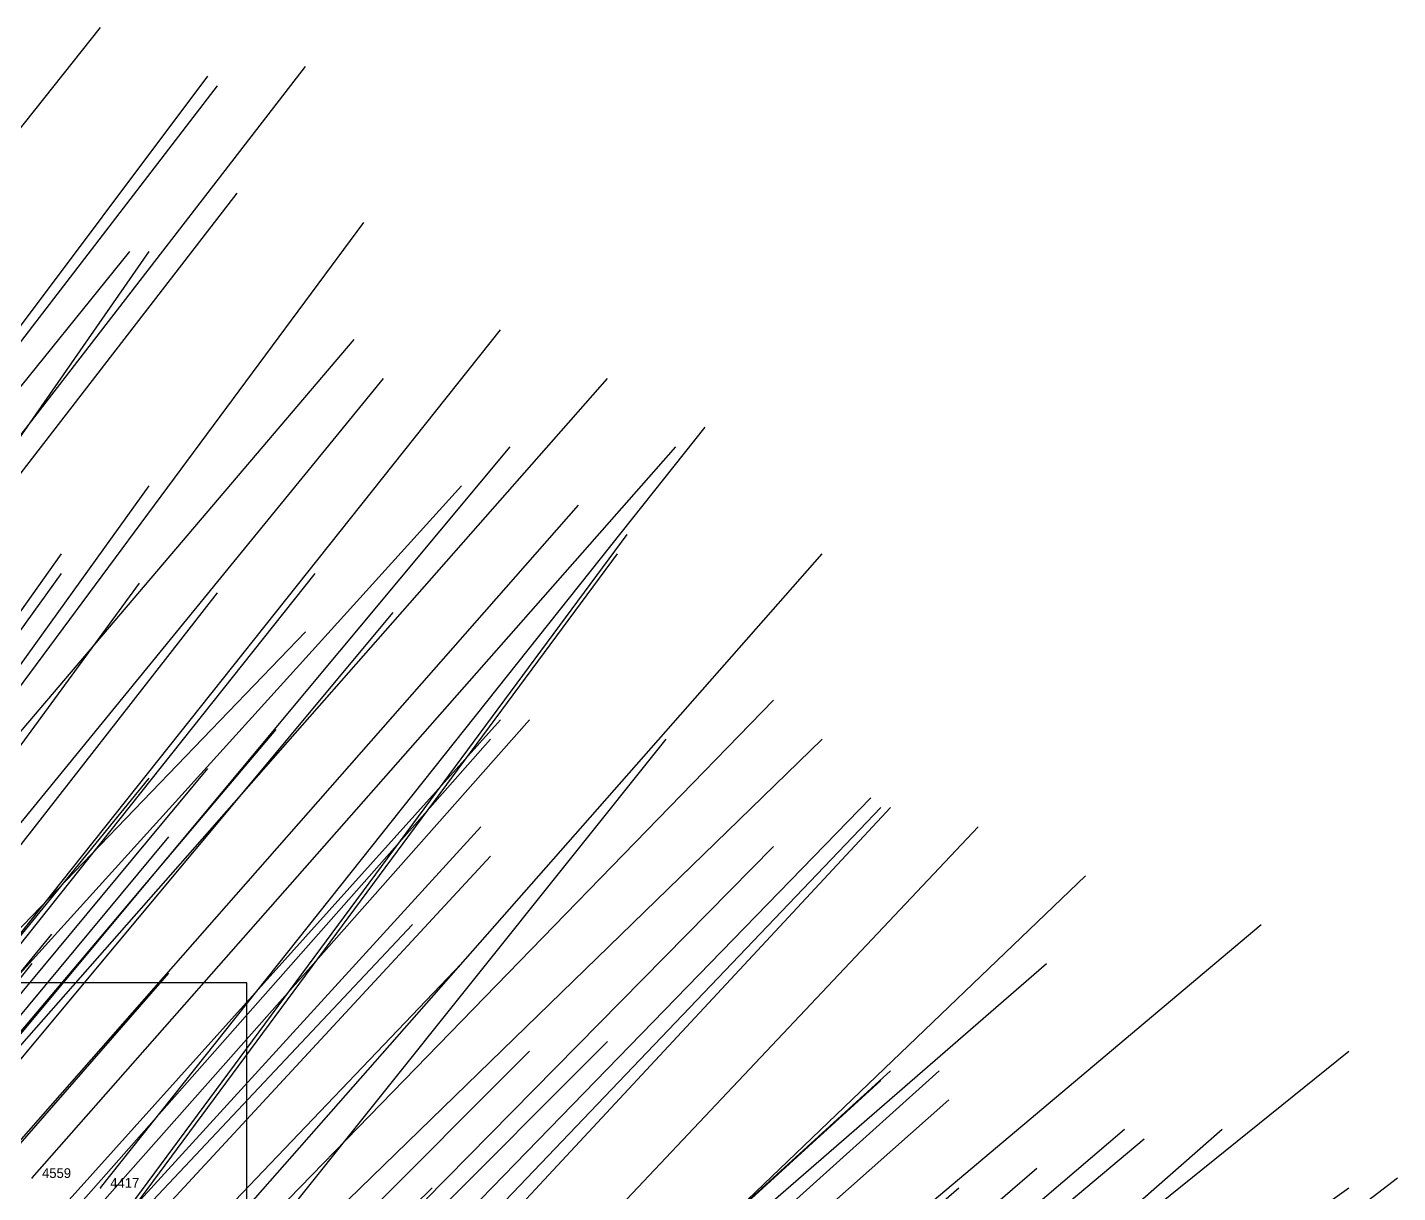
# Model space of a CAD drawing. Extents: x -0.5 to 0.59, y -0.5 to 0.59.
# Drawn here: x 0.3205 to 0.461, y 0.3675 to 0.487 of the extents above; entities that cross this region are included whole.
import ezdxf

# ---------------------------------------------------------------- set-up
doc = ezdxf.new("R2010")
doc.units = 0
for name, color, linetype in [('Facilities', 3, 'CONTINUOUS'), ('Min_max_boxes', 1, 'CONTINUOUS'), ('Normals', 1, 'CONTINUOUS'), ('Source_points', 5, 'CONTINUOUS'), ('Text', 3, 'CONTINUOUS')]:
    doc.layers.add(name, color=color, linetype=linetype)

msp = doc.modelspace()

# ---------------------------------------------------------------- linework, layer by layer
at = {"layer": 'Facilities', "color": 3}
for p in [(0.321, 0.369, -1.223), (0.328, 0.368, -1.233)]:
    msp.add_point(p, dxfattribs=at)
at = {"layer": 'Min_max_boxes', "color": 1}
for p, q in [((0.343, 0.389, -1.25), (0.089, 0.389, -1.25)), ((0.343, 0.389, -1.015), (0.089, 0.389, -1.015)), ((0.343, 0.105, -1.25), (0.343, 0.389, -1.25)), ((0.343, 0.105, -1.015), (0.343, 0.389, -1.015)), ((0.343, 0.389, -1.25), (0.343, 0.389, -1.015))]:
    msp.add_line(p, q, dxfattribs=at)
at = {"layer": 'Normals', "color": 1}
for p, q in [((0.266, 0.409, -1.22), (0.328, 0.487, -1.212)), ((0.279, 0.402, -1.223), (0.339, 0.482, -1.221)), ((0.288, 0.404, -1.241), (0.349, 0.483, -1.249)), ((0.28, 0.403, -1.25), (0.34, 0.481, -1.27)), ((0.281, 0.391, -1.205), (0.342, 0.47, -1.194)), ((0.295, 0.386, -1.216), (0.355, 0.467, -1.21)), ((0.272, 0.391, -1.25), (0.331, 0.464, -1.284)), ((0.278, 0.385, -1.187), (0.333, 0.464, -1.161)), ((0.307, 0.378, -1.217), (0.369, 0.456, -1.212)), ((0.297, 0.388, -1.25), (0.354, 0.455, -1.297)), ((0.295, 0.375, -1.193), (0.357, 0.451, -1.173)), ((0.314, 0.376, -1.224), (0.38, 0.451, -1.223)), ((0.328, 0.368, -1.233), (0.39, 0.446, -1.241)), ((0.315, 0.378, -1.25), (0.37, 0.444, -1.301)), ((0.321, 0.369, -1.223), (0.387, 0.444, -1.224)), ((0.279, 0.365, -1.148), (0.333, 0.44, -1.11)), ((0.308, 0.377, -1.25), (0.365, 0.44, -1.302)), ((0.312, 0.364, -1.198), (0.377, 0.438, -1.183)), ((0.328, 0.362, -1.25), (0.382, 0.435, -1.292)), ((0.27, 0.357, -1.12), (0.324, 0.433, -1.083)), ((0.327, 0.36, -1.25), (0.381, 0.433, -1.292)), ((0.336, 0.358, -1.227), (0.402, 0.433, -1.224)), ((0.27, 0.356, -1.117), (0.324, 0.431, -1.08)), ((0.277, 0.355, -1.126), (0.332, 0.43, -1.089)), ((0.292, 0.358, -1.155), (0.35, 0.431, -1.119)), ((0.283, 0.356, -1.136), (0.34, 0.429, -1.1)), ((0.298, 0.355, -1.159), (0.358, 0.427, -1.123)), ((0.298, 0.372, -1.25), (0.349, 0.425, -1.318)), ((0.328, 0.347, -1.195), (0.397, 0.418, -1.178)), ((0.307, 0.347, -1.158), (0.369, 0.416, -1.121)), ((0.31, 0.346, -1.162), (0.372, 0.416, -1.125)), ((0.286, 0.344, -1.119), (0.346, 0.415, -1.082)), ((0.307, 0.345, -1.153), (0.368, 0.414, -1.117)), ((0.331, 0.345, -1.195), (0.402, 0.414, -1.179)), ((0.334, 0.349, -1.25), (0.386, 0.414, -1.306)), ((0.28, 0.34, -1.102), (0.339, 0.411, -1.064)), ((0.275, 0.339, -1.091), (0.333, 0.41, -1.052)), ((0.338, 0.337, -1.194), (0.407, 0.408, -1.176)), ((0.342, 0.335, -1.196), (0.409, 0.407, -1.178)), ((0.345, 0.341, -1.25), (0.408, 0.407, -1.292)), ((0.304, 0.336, -1.134), (0.367, 0.405, -1.097)), ((0.35, 0.333, -1.208), (0.418, 0.405, -1.192)), ((0.276, 0.333, -1.081), (0.335, 0.404, -1.043)), ((0.305, 0.334, -1.13), (0.368, 0.402, -1.093)), ((0.33, 0.335, -1.176), (0.397, 0.403, -1.146)), ((0.357, 0.331, -1.218), (0.429, 0.4, -1.208)), ((0.296, 0.327, -1.104), (0.36, 0.395, -1.067)), ((0.371, 0.331, -1.243), (0.447, 0.395, -1.252)), ((0.264, 0.322, -1.041), (0.323, 0.394, -1.004)), ((0.263, 0.319, -1.034), (0.321, 0.391, -0.997)), ((0.301, 0.324, -1.105), (0.365, 0.391, -1.067)), ((0.357, 0.332, -1.25), (0.425, 0.391, -1.294)), ((0.274, 0.32, -1.053), (0.335, 0.39, -1.016)), ((0.314, 0.317, -1.116), (0.38, 0.383, -1.079)), ((0.306, 0.316, -1.101), (0.372, 0.382, -1.065)), ((0.379, 0.32, -1.24), (0.456, 0.382, -1.251)), ((0.341, 0.318, -1.165), (0.409, 0.38, -1.127)), ((0.345, 0.318, -1.172), (0.414, 0.38, -1.134)), ((0.339, 0.316, -1.16), (0.408, 0.379, -1.122)), ((0.346, 0.316, -1.171), (0.415, 0.377, -1.133)), ((0.359, 0.311, -1.188), (0.433, 0.374, -1.163)), ((0.369, 0.309, -1.203), (0.443, 0.374, -1.184)), ((0.361, 0.311, -1.191), (0.435, 0.373, -1.166)), ((0.353, 0.309, -1.174), (0.424, 0.37, -1.137)), ((0.381, 0.308, -1.226), (0.461, 0.369, -1.227)), ((0.296, 0.303, -1.059), (0.362, 0.368, -1.021)), ((0.363, 0.322, -1.25), (0.416, 0.368, -1.321)), ((0.383, 0.316, -1.243), (0.456, 0.368, -1.288))]:
    msp.add_line(p, q, dxfattribs=at)
at = {"layer": 'Source_points', "color": 5}
for p in [(0.321, 0.369, -1.223), (0.328, 0.368, -1.233)]:
    msp.add_point(p, dxfattribs=at)

# ---------------------------------------------------------------- texts
at = {"layer": 'Text', "color": 3}
for s, p in [('4559', (0.322, 0.369, -1.223)), ('4417', (0.329, 0.368, -1.233))]:
    msp.add_text(s, height=0.001, dxfattribs=at).set_placement(p)

doc.saveas('drawing.dxf')
